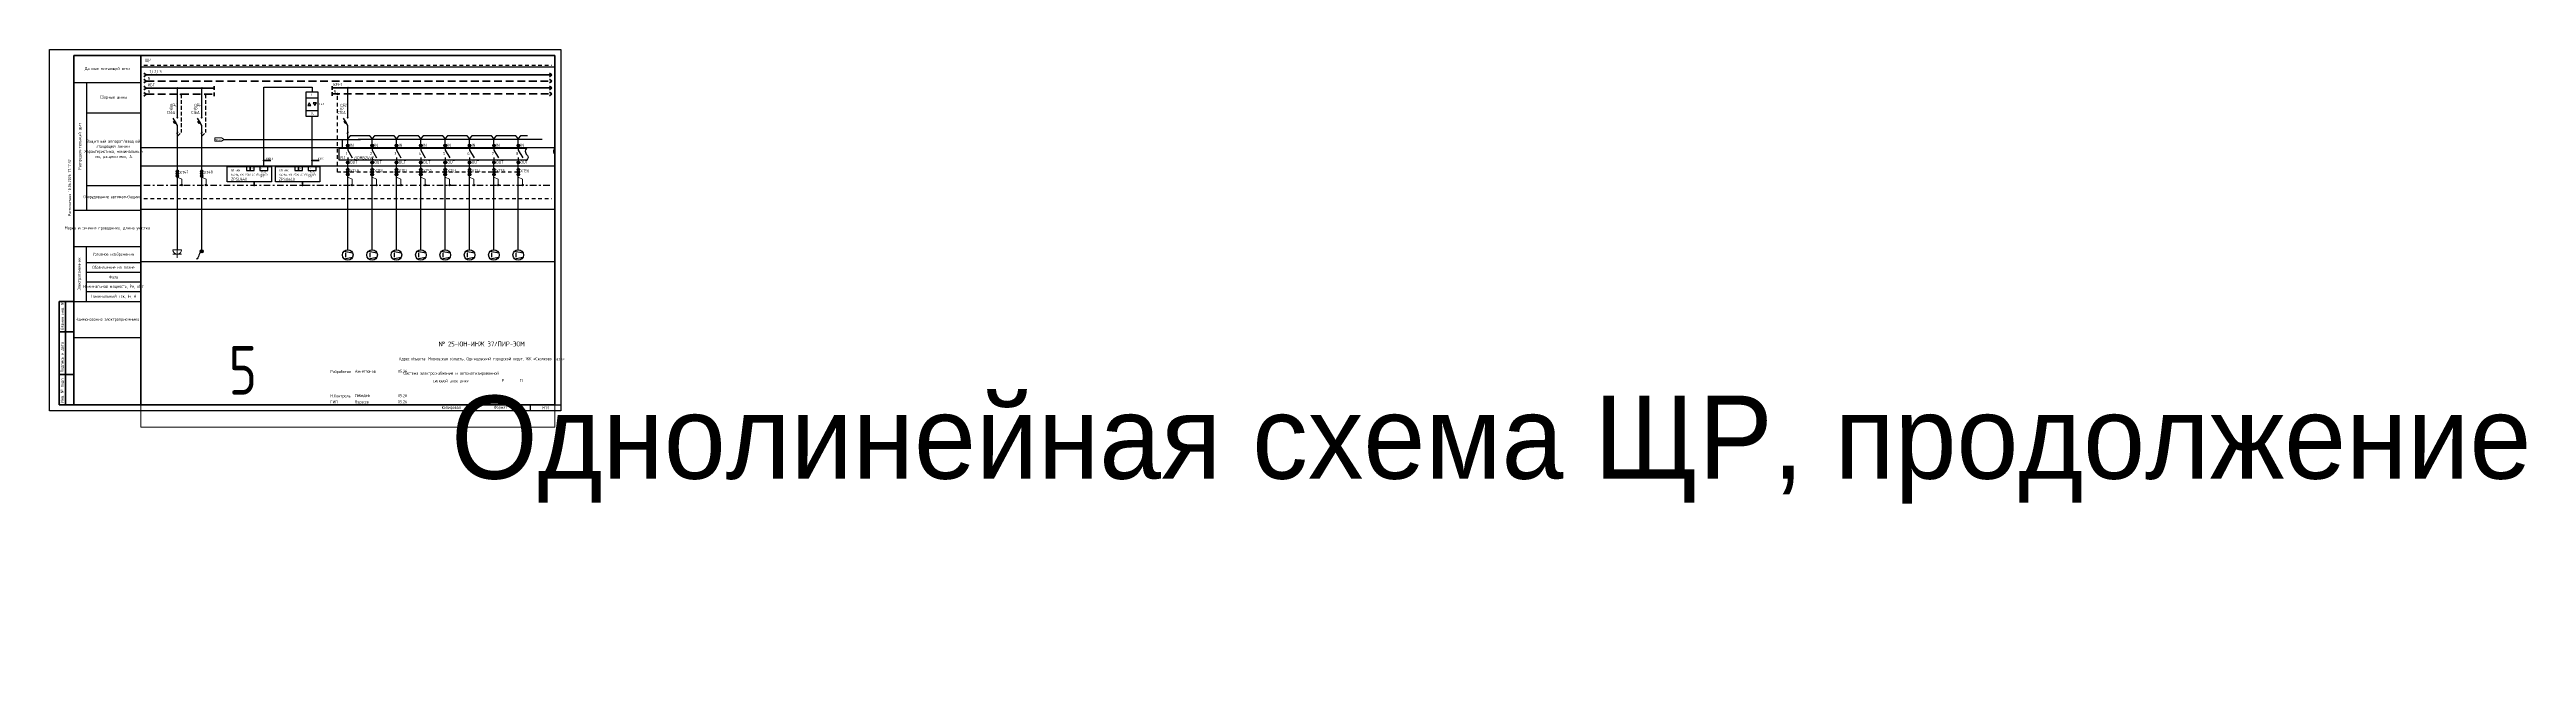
# Paper-space layout 'ЩР-1 (5)' of a CAD drawing. Header units: millimetres. Extents: x 0 to 2035, y -218 to 297.
# The model-space entities are those that its viewports show. They can reach past a viewport. Long polylines and large blocks are cut down to what shows.
import ezdxf
from ezdxf.enums import TextEntityAlignment as Align

# ---------------------------------------------------------------- set-up
doc = ezdxf.new("R2018")
doc.units = ezdxf.units.MM
for name, pattern in [('HIDDEN2', [4.7625, 3.175, -1.5875]), ('JIS_02_0.7', [1.35, 0.75, -0.6]), ('Штрихштриховая', [10.936111, 5.291667, -2.116667, 1.411111, -2.116667])]:
    doc.linetypes.add(name, pattern=pattern)
doc.layers.add('0-Область подсчета', color=152, linetype='Continuous', plot=False, transparency=0.5)
doc.layers.add('0_UNC Defpoints ЭОМ', color=6, linetype='Continuous', plot=False)
for name, color, linetype in [('0_Рамка', 7, 'Continuous'), ('0_ХТ', 7, 'Continuous'), ('Нумерация QF', 7, 'Continuous')]:
    doc.layers.add(name, color=color, linetype=linetype)
doc.layers.add('_0_ PE_проводник', color=3, linetype='Штрихштриховая', lineweight=20)
doc.layers.add('Таблицы', color=7, linetype='Continuous', lineweight=13)
doc.styles.get("Standard").update_dxf_attribs({"font": 'arial.ttf'})
doc.styles.add('UNC_A', font='GOST2304A.ttf')
doc.styles.add('Unecom', font='GOST2304A.ttf', dxfattribs={"height": 2.5})
doc.styles.add('СПДС', font='isocpeur.ttf', dxfattribs={"width": 0.8, "height": 2.5})
doc.styles.add('СПДС 250', font='isocpeur.ttf', dxfattribs={"width": 0.8, "height": 250})
doc.dimstyles.new('ISO-25', dxfattribs={"dimtxt": 2.5, "dimasz": 2.5, "dimexe": 1.25, "dimexo": 0.625, "dimtad": 1, "dimtxsty": 'Standard', "dimcen": 2.5, "dimadec": 0, "dimazin": 0, "dimtfac": 1, "dimtmove": 0, "dimatfit": 3, "dimfxl": 1, "dimarcsym": 0})

# ---------------------------------------------------------------- blocks, each defined once
blk = doc.blocks.new('*U51')
at = {"lineweight": 60, "ltscale": 10}
for p, q in [((20, 292), (415, 292)), ((20, 5), (20, 292)), ((415, 292), (415, 5)), ((8, 90), (20, 90)), ((8, 5), (8, 90)), ((13, 90), (13, 5)), ((20, 90), (20, 5)), ((20, 90), (20, 5)), ((8, 65), (20, 65)), ((8, 30), (20, 30)), ((20, 5), (8, 5)), ((415, 5), (20, 5))]:
    blk.add_line(p, q, dxfattribs=at)
at = {"layer": '0_UNC Defpoints ЭОМ', "ltscale": 10}
blk.add_lwpolyline([(420, 0), (0, 0), (0, 297), (420, 297)], close=True, dxfattribs=at)
at = {"layer": '0_UNC Defpoints ЭОМ', "lineweight": 30}
blk.add_lwpolyline([(395, 5), (420, 5), (420, 0), (395, 0)], close=True, dxfattribs=at)
at = {"char_height": 2.5, "attachment_point": 4, "rotation": 90, "style": 'Unecom'}
for s, insert, width in [('{\\fGOST type A|b0|i1|c204|p34; }Взамен инв. №', (10.5, 65), 25), (' Подпись и дата', (10.5, 30), 35), (' Инв. № подл.', (10.5, 5), 24.419)]:
    blk.add_mtext(s, dxfattribs=dict(at, insert=insert, width=width))
at = {"style": 'Unecom'}
for s, insert, char_height, width, attachment_point, line_spacing_factor in [('Адрес объекта: Московская область, Одинцовский городской округ, ЖК «Сколково Парк»', (355, 42.5), 2.5, 115, 5, 1.5), ('№ 25-ЮН-ИНЖ 37/ПИР-ЭОМ', (355, 55), 4, 120, 5, 2), ('Разработал', (230.7, 32), 2.5, 20, 4, 2), ('Ахметзянов', (250.8, 32.5), 2.5, 19.921, 4, 2), ('05.26', (290, 32.5), 2.5, 10, 5, 2), ('Система электроснабжения и автоматизированной силовой электрики', (330, 27.5), 2.5, 70, 5, 1.5), ('Р', (372.5, 25), 2.5, 15, 5, 2), ('Н.Контроль', (230.7, 12), 2.5, 20, 4, 2), ('ГИП', (230.7, 7.3), 2.5, 20, 4, 2), ('Лебедев', (250.8, 12.5), 2.5, 19.921, 4, 2), ('Вересов', (250.8, 7), 2.5, 19.921, 4, 2), ('05.26', (290, 12.5), 2.5, 10, 5, 2), ('05.26', (290, 7.5), 2.5, 10, 5, 2)]:
    blk.add_mtext(s, dxfattribs=dict(at, insert=insert, char_height=char_height, width=width, attachment_point=attachment_point, line_spacing_factor=line_spacing_factor))
at = {"char_height": 2.5, "attachment_point": 4, "style": 'Unecom'}
for s, insert, width in [('Формат  ', (364.9, 2.6), 50), ('\\pi1; ', (250, -133.2), 20), ('\\pi1; ', (250, -133.2), 20), ('\\pxi0.4; ', (250, -133.2), 20), ('\\pi1; ', (512.5, -218.3), 20), ('\\pi1; ', (512.5, -218.3), 20), ('\\pxi0.4; ', (512.5, -218.3), 20)]:
    blk.add_mtext(s, dxfattribs=dict(at, insert=insert, width=width))
at = {"style": 'Unecom'}
blk.add_attdef('ЛИСТ_№', text='', height=2.5, dxfattribs=at).set_placement((387.5, 25), align=Align.MIDDLE_CENTER)
blk.add_attdef('КОЛ-ВО_ЛИСТОВ', text='', height=2.5, dxfattribs=at).set_placement((404.7, 23.7), align=Align.CENTER)
at = {"lineweight": 30, "flags": 104}
blk.add_attdef('ОПИСАНИЕ_ЛИСТА', text='', height=2.5, dxfattribs=at).set_placement((329.9, 12.5), align=Align.MIDDLE_CENTER)
at = {"style": 'Unecom', "flags": 8}
blk.add_attdef('ФОРМАТ_БУМАГИ', (379.4, 1.3), '', height=2.5, dxfattribs=at)
at = {"layer": '0_Рамка', "style": 'СПДС', "width": 0.8}
blk.add_text('Распечатано 18.06.2026 17:17:32', height=2.5, rotation=90, dxfattribs=at).set_placement((16.5, 160), align=Align.MIDDLE_LEFT)
at = {"layer": 'Defpoints', "insert": (330, 2.5), "char_height": 2.5, "width": 70, "attachment_point": 5, "style": 'Unecom'}
blk.add_mtext('Копировал', dxfattribs=at)
blk = doc.blocks.new('_Боковик_схема Юником')
at = {"color": 0, "lineweight": -2, "ltscale": 3}
blk.add_lwpolyline([(0, 232), (55, 232), (55, 0), (0, 0)], close=True, dxfattribs=at)
for points in [[(0, 210), (55, 210), (55, 125), (10.3, 125)], [(10.3, 210), (10.3, 105)], [(10.3, 185), (55, 185)], [(0, 105), (55, 105)], [(0, 75), (55, 75)], [(10, 75), (10, 30)], [(10, 62), (51.8, 62)], [(10, 62), (55, 62)], [(10, 54), (55, 54)], [(10, 46), (55, 46)], [(0, 30), (55, 30)], [(10, 38), (55, 38)]]:
    blk.add_lwpolyline(points, dxfattribs=at)
at = {"color": 0, "lineweight": -2, "char_height": 2.5, "attachment_point": 5, "style": 'Unecom'}
for s, insert, width in [('Данные питающей сети', (27.5, 221), 55), ('Сборные шины', (32.6, 197.5), 44.736), ('Защитный аппарат/вводной отходящей линии.\\PХарактеристика, номинальный ток, расцепитель, А.', (32.6, 155), 44.736), ('Оборудование автоматизации', (31, 115.7), 37.884), ('Марка и сечение проводника, длина участка', (27.5, 90), 55), ('Условное изображение', (32.5, 68.5), 45), ('Номинальная мощность, Рн, кВт', (32.5, 42), 45), ('Обозначение на плане', (32.5, 58), 45), ('Фаза', (32.5, 50), 45), ('Номинальный ток, Iн, А', (32.5, 34), 45), ('Наименование электроприемника', (27.5, 15), 55)]:
    blk.add_mtext(s, dxfattribs=dict(at, insert=insert, width=width))
at = {"color": 0, "lineweight": -2, "char_height": 2.5, "attachment_point": 5, "rotation": 90, "style": 'Unecom'}
for s, insert, width in [('Распределительный щит', (5.1, 157.5), 105), ('Электроприемник', (4.6, 52.5), 45)]:
    blk.add_mtext(s, dxfattribs=dict(at, insert=insert, width=width))
blk = doc.blocks.new('*U239')
at = {"lineweight": 40}
for p, q in [((0, 0), (-2, 1.5)), ((0, 0), (-2, -1.5)), ((0, -5), (-2, -3.5)), ((0, -5), (-2, -6.5))]:
    blk.add_line(p, q, dxfattribs=at)
at = {"linetype": 'ByBlock', "lineweight": 40}
for points in [[(0, 0), (55.7, 0)], [(55.7, 1.5), (55.7, -1.5)], [(55.7, -3.5), (55.7, -6.5)]]:
    blk.add_lwpolyline(points, dxfattribs=at)
at = {"color": 4, "linetype": 'HIDDEN2', "lineweight": 40, "ltscale": 2}
blk.add_lwpolyline([(0, -5), (55.7, -5)], dxfattribs=at)
at = {"insert": (1.2, -1.6), "char_height": 2.5, "attachment_point": 1, "style": 'UNC_A'}
blk.add_mtext_dynamic_manual_height_columns('N', width=3.844, gutter_width=12.5, heights=[0], dxfattribs=at)
at = {"style": 'UNC_A'}
blk.add_attdef('ЛИНИЯ', (1, 1.5), '', height=2.5, dxfattribs=at)
blk = doc.blocks.new('*U28')
at = {"lineweight": 25}
blk.add_line((-0.7, -0.7), (0.7, 0.7), dxfattribs=at)
blk = doc.blocks.new('*U118')
for p, q in [((0, -36.3), (0, -12.1)), ((0, -42.8), (-3.5, -36.7)), ((-0.4, -36.6), (0.4, -35.9)), ((0.4, -36.6), (-0.4, -35.9)), ((0, -54.3), (0, -42.8))]:
    blk.add_line(p, q)
at = {"color": 4, "linetype": 'HIDDEN2'}
for p in [(3, -17.1), (0, -51.6)]:
    blk.add_line(p, (3, -48.6), dxfattribs=at)
blk.add_lwpolyline([(-2.1, -41.1), (-3.1, -39.4), (-2.3, -38.9), (-1.3, -40.6)], close=True)
for centre in [(0, -12.1), (3, -17.1)]:
    blk.add_circle(centre, 0.5)
at = {"insert": (-6.2, -24.9), "char_height": 2.5, "attachment_point": 1, "style": 'Unecom'}
blk.add_mtext_dynamic_manual_height_columns('\\pxql;QF', width=5.707, gutter_width=12.5, heights=[4.37], dxfattribs=at)
at = {"style": 'Unecom'}
for tag, p in [('P', (-3.4, -30.4)), ('A', (-1.7, -33.3))]:
    blk.add_attdef(tag, text='', height=2.5, dxfattribs=at).set_placement(p, align=Align.RIGHT)
blk.add_attdef('N', (-3.2, -27.4), '', height=2.5, dxfattribs=at)
blk = doc.blocks.new('*U78')
h = blk.add_hatch()
h.set_pattern_fill('ANGLE', color=0)
h.set_pattern_definition([(0, (-2.5674, 3.856), (0, 6.985), [5.08, -1.905]), (90, (-2.5674, 3.856), (-6.985, 4e-16), [5.08, -1.905])])
h.paths.add_polyline_path([(1.2, -1.3, 1), (-1.3, -1.3, 1)])
at = {"linetype": 'ByBlock'}
h = blk.add_hatch(color=0, dxfattribs=at)
h.dxf.hatch_style = 1
h.paths.add_polyline_path([(1.2, -1.3, 1), (-1.3, -1.3, 1)])
at = {"color": 0, "linetype": 'ByBlock'}
blk.add_circle((0, -1.3), 1.25, dxfattribs=at)
at = {"color": 0, "linetype": 'ByBlock', "start_tangent": (-9.510702, -2.8276), "end_tangent": (-11.984182, -3.983771)}
blk.add_spline([(0, -1.3), (-4.5, -7.9)], degree=3, dxfattribs=at)
blk = doc.blocks.new('24-4')
for p, q in [((0, 19.8), (0, 23.7)), ((20, 19.8), (20, 23.7)), ((40, 19.8), (40, 23.7)), ((60, 19.8), (60, 23.7)), ((80, 19.8), (80, 23.7)), ((100, 19.8), (100, 23.7)), ((120, 19.8), (120, 23.7)), ((140, 19.8), (140, 23.7)), ((160, 19.8), (160, 23.7)), ((180, 19.8), (180, 23.7)), ((200, 19.8), (200, 23.7)), ((220, 19.8), (220, 23.7)), ((240, 19.8), (240, 23.7)), ((260, 19.8), (260, 23.7)), ((280, 19.8), (280, 23.7)), ((300, 19.8), (300, 23.7)), ((0, 17.8), (0, 15)), ((0, 15), (3.7, 8.6)), ((0, 9), (0, 5.9)), ((0, 0), (0, 3.9)), ((20, 17.8), (20, 15)), ((20, 15), (23.7, 8.6)), ((20, 9), (20, 5.9)), ((20, 0), (20, 3.9)), ((40, 17.8), (40, 15)), ((40, 15), (43.7, 8.6)), ((40, 9), (40, 5.9)), ((40, 0), (40, 3.9)), ((60, 17.8), (60, 15)), ((60, 15), (63.7, 8.6)), ((60, 9), (60, 5.9)), ((60, 0), (60, 3.9)), ((80, 17.8), (80, 15)), ((80, 15), (83.7, 8.6)), ((80, 9), (80, 5.9)), ((80, 0), (80, 3.9)), ((100, 17.8), (100, 15)), ((100, 15), (103.7, 8.6)), ((100, 9), (100, 5.9)), ((100, 0), (100, 3.9)), ((120, 17.8), (120, 15)), ((120, 15), (123.7, 8.6)), ((120, 9), (120, 5.9)), ((120, 0), (120, 3.9)), ((140, 17.8), (140, 15)), ((140, 15), (143.7, 8.6)), ((140, 9), (140, 5.9)), ((140, 0), (140, 3.9)), ((160, 17.8), (160, 15)), ((160, 15), (163.7, 8.6)), ((160, 9), (160, 5.9)), ((160, 0), (160, 3.9)), ((180, 17.8), (180, 15)), ((180, 15), (183.7, 8.6)), ((180, 9), (180, 5.9)), ((180, 0), (180, 3.9)), ((200, 17.8), (200, 15)), ((200, 15), (203.7, 8.6)), ((200, 9), (200, 5.9)), ((200, 0), (200, 3.9)), ((220, 17.8), (220, 15)), ((220, 15), (223.7, 8.6)), ((220, 9), (220, 5.9)), ((220, 0), (220, 3.9)), ((240, 17.8), (240, 15)), ((240, 15), (243.7, 8.6)), ((240, 9), (240, 5.9)), ((240, 0), (240, 3.9)), ((260, 17.8), (260, 15)), ((260, 15), (263.7, 8.6)), ((260, 9), (260, 5.9)), ((260, 0), (260, 3.9)), ((280, 17.8), (280, 15)), ((280, 15), (283.7, 8.6)), ((280, 9), (280, 5.9)), ((280, 0), (280, 3.9)), ((300, 17.8), (300, 15)), ((300, 15), (303.7, 8.6)), ((300, 9), (300, 5.9)), ((300, 0), (300, 3.9))]:
    blk.add_line(p, q)
for points in [[(-10, 16.7), (306.8, 16.7)], [(306.8, 6.7), (-9.9, 6.7)], [(306.8, 16.7), (306.8, 6.7)]]:
    blk.add_lwpolyline(points)
at = {"linetype": 'ByBlock', "lineweight": -2}
for points in [[(1.1, 19.4), (-1.1, 18.3)], [(1.1, 4.3), (-1.1, 5.4)], [(21.1, 19.4), (18.9, 18.3)], [(21.1, 4.3), (18.9, 5.4)], [(41.1, 19.4), (38.9, 18.3)], [(41.1, 4.3), (38.9, 5.4)], [(61.1, 19.4), (58.9, 18.3)], [(61.1, 4.3), (58.9, 5.4)], [(81.1, 19.4), (78.9, 18.3)], [(81.1, 4.3), (78.9, 5.4)], [(101.1, 19.4), (98.9, 18.3)], [(101.1, 4.3), (98.9, 5.4)], [(121.1, 19.4), (118.9, 18.3)], [(121.1, 4.3), (118.9, 5.4)], [(141.1, 19.4), (138.9, 18.3)], [(141.1, 4.3), (138.9, 5.4)], [(161.1, 19.4), (158.9, 18.3)], [(161.1, 4.3), (158.9, 5.4)], [(181.1, 19.4), (178.9, 18.3)], [(181.1, 4.3), (178.9, 5.4)], [(201.1, 19.4), (198.9, 18.3)], [(201.1, 4.3), (198.9, 5.4)], [(221.1, 19.4), (218.9, 18.3)], [(221.1, 4.3), (218.9, 5.4)], [(241.1, 19.4), (238.9, 18.3)], [(241.1, 4.3), (238.9, 5.4)], [(261.1, 19.4), (258.9, 18.3)], [(261.1, 4.3), (258.9, 5.4)], [(281.1, 19.4), (278.9, 18.3)], [(281.1, 4.3), (278.9, 5.4)], [(301.1, 19.4), (298.9, 18.3)], [(301.1, 4.3), (298.9, 5.4)]]:
    blk.add_lwpolyline(points, dxfattribs=at)
for centre in [(0, 18.8), (0, 4.9), (20, 18.8), (20, 4.9), (40, 18.8), (40, 4.9), (60, 18.8), (60, 4.9), (80, 18.8), (80, 4.9), (100, 18.8), (100, 4.9), (120, 18.8), (120, 4.9), (140, 18.8), (140, 4.9), (160, 18.8), (160, 4.9), (180, 18.8), (180, 4.9), (200, 18.8), (200, 4.9), (220, 18.8), (220, 4.9), (240, 18.8), (240, 4.9), (260, 18.8), (260, 4.9), (280, 18.8), (280, 4.9), (300, 18.8), (300, 4.9)]:
    blk.add_circle(centre, 1)
blk.add_open_spline([(-10, 16.7), (-12.6, 12.9), (-6.6, 10.3), (-9.9, 6.7), (-9.9, 6.7)], degree=3)
at = {"char_height": 2.5, "attachment_point": 1, "style": 'UNC_A'}
for s, width, heights, insert in [('9', 4.985, [3.08], (-1.8, 13.5)), ('IN', 3.09, [3.08], (1.8, 20.3)), ('OUT', 4.68, [3.08], (1.8, 6.3)), ('10', 4.985, [3.08], (18.2, 13.5)), ('IN', 3.09, [3.08], (21.8, 20.3)), ('OUT', 4.68, [3.08], (21.8, 6.3)), ('11', 4.985, [3.08], (38.2, 13.5)), ('IN', 3.09, [3.08], (41.8, 20.3)), ('OUT', 4.68, [3.08], (41.8, 6.3)), ('12', 4.985, [3.08], (58.2, 13.5)), ('IN', 3.09, [3.08], (61.8, 20.3)), ('OUT', 4.68, [3.08], (61.8, 6.3)), ('13', 4.985, [3.08], (78.2, 13.5)), ('IN', 3.09, [3.08], (81.8, 20.3)), ('OUT', 4.68, [3.08], (81.8, 6.3)), ('14', 4.985, [3.08], (98.2, 13.5)), ('IN', 3.09, [3.08], (101.8, 20.3)), ('OUT', 4.68, [3.08], (101.8, 6.3)), ('15', 4.985, [3.08], (118.2, 13.5)), ('IN', 3.09, [3.08], (121.8, 20.3)), ('OUT', 4.68, [3.08], (121.8, 6.3)), ('16', 4.985, [3.08], (138.2, 13.5)), ('IN', 3.09, [3.08], (141.8, 20.3)), ('OUT', 4.68, [3.08], (141.8, 6.3)), ('17', 4.985, [3.08], (158.2, 13.5)), ('IN', 3.09, [3.08], (161.8, 20.3)), ('OUT', 4.68, [3.08], (161.8, 6.3)), ('18', 14.312, [4.09], (178.2, 13.5)), ('IN', 3.09, [3.08], (181.8, 20.3)), ('OUT', 4.68, [3.08], (181.8, 6.3)), ('19', 4.985, [3.08], (198.2, 13.5)), ('IN', 3.09, [3.08], (201.8, 20.3)), ('OUT', 4.68, [3.08], (201.8, 6.3)), ('20', 4.985, [3.08], (218.2, 13.5)), ('IN', 3.09, [3.08], (221.8, 20.3)), ('OUT', 4.68, [3.08], (221.8, 6.3)), ('21', 4.985, [3.08], (238.2, 13.5)), ('IN', 3.09, [3.08], (241.8, 20.3)), ('OUT', 4.68, [3.08], (241.8, 6.3)), ('22', 4.985, [3.08], (258.2, 13.5)), ('IN', 3.09, [3.08], (261.8, 20.3)), ('OUT', 4.68, [3.08], (261.8, 6.3)), ('23', 4.985, [3.08], (278.2, 13.5)), ('IN', 3.09, [3.08], (281.8, 20.3)), ('OUT', 4.68, [3.08], (281.8, 6.3)), ('24', 4.985, [3.08], (298.2, 13.5)), ('IN', 3.09, [3.08], (301.8, 20.3)), ('OUT', 4.68, [3.08], (301.8, 6.3))]:
    blk.add_mtext_dynamic_manual_height_columns(s, width=width, gutter_width=12.5, heights=heights, dxfattribs=dict(at, insert=insert))
blk = doc.blocks.new('*U269')
at = {"lineweight": 40}
for p, q in [((0, 0), (-2, 1.5)), ((0, 0), (-2, -1.5)), ((332.8, 0), (330.8, 1.5)), ((332.8, 0), (330.8, -1.5)), ((0, -5), (-2, -3.5)), ((0, -5), (-2, -6.5)), ((332.8, -5), (330.8, -3.5)), ((332.8, -5), (330.8, -6.5))]:
    blk.add_line(p, q, dxfattribs=at)
at = {"linetype": 'ByBlock', "lineweight": 40}
blk.add_lwpolyline([(0, 0), (332.8, 0)], dxfattribs=at)
at = {"color": 4, "linetype": 'HIDDEN2', "lineweight": 40, "ltscale": 2}
blk.add_lwpolyline([(0, -5), (332.8, -5)], dxfattribs=at)
at = {"insert": (1.2, -1.6), "char_height": 2.5, "attachment_point": 1, "style": 'UNC_A'}
blk.add_mtext_dynamic_manual_height_columns('N', width=3.844, gutter_width=12.5, heights=[0], dxfattribs=at)
at = {"style": 'UNC_A'}
blk.add_attdef('ЛИНИЯ', (1, 1.5), '', height=2.5, dxfattribs=at)
blk = doc.blocks.new('*U89')
at = {"color": 0}
for p, q in [((-1.7, 1.8), (2.3, 1.1)), ((-1, -1), (-1, 1)), ((-1.7, -1.8), (2.2, -1.1))]:
    blk.add_line(p, q, dxfattribs=at)
blk.add_circle((0, 0), 2.5, dxfattribs=at)
at = {"color": 18, "true_color": 0x000000, "style": 'Unecom'}
blk.add_attdef('V.', (-0.8, 5.8), '', height=2.5, dxfattribs=at)
blk = doc.blocks.new('XT')
at = {"color": 32, "true_color": 0xcd6928}
for p, q in [((0.8, 0), (-1, -1.8)), ((1, -0.2), (-0.8, -2))]:
    blk.add_line(p, q, dxfattribs=at)
at = {"color": 5}
for p, q in [((0.8, -2), (-1, -3.8)), ((1, -2.2), (-0.8, -4))]:
    blk.add_line(p, q, dxfattribs=at)
at = {"color": 3}
for p, q in [((0.8, -4), (-1, -5.8)), ((1, -4.2), (-0.8, -6))]:
    blk.add_line(p, q, dxfattribs=at)
at = {"color": 32, "true_color": 0xcd6928}
blk.add_circle((0, -1), 1, dxfattribs=at)
at = {"color": 5}
blk.add_circle((0, -3), 1, dxfattribs=at)
at = {"color": 3}
blk.add_circle((0, -5), 1, dxfattribs=at)
at = {"style": 'UNC_A'}
blk.add_attdef('1', (1.7, 0.1), '', height=2.5, dxfattribs=at)
blk = doc.blocks.new('*U116')
for p, q in [((0, -36.3), (0, -11.8)), ((0, -42.8), (-3.5, -36.7)), ((-0.4, -36.6), (0.4, -35.9)), ((0.4, -36.6), (-0.4, -35.9)), ((0, -54.3), (0, -42.8))]:
    blk.add_line(p, q)
blk.add_lwpolyline([(-2.1, -41.1), (-3.1, -39.4), (-2.3, -38.9), (-1.3, -40.6)], close=True)
blk.add_circle((0, -11.8), 0.5)
at = {"insert": (-6.2, -24.9), "char_height": 2.5, "attachment_point": 1, "style": 'Unecom'}
blk.add_mtext_dynamic_manual_height_columns('\\pxql;QF', width=5.707, gutter_width=12.5, heights=[4.37], dxfattribs=at)
at = {"style": 'Unecom'}
for tag, p in [('P', (-3.4, -30.4)), ('A', (-1.7, -33.3))]:
    blk.add_attdef(tag, text='', height=2.5, dxfattribs=at).set_placement(p, align=Align.RIGHT)
blk.add_attdef('N', (-3.2, -27.4), '', height=2.5, dxfattribs=at)
blk = doc.blocks.new('*U238')
at = {"lineweight": 40}
for p, q in [((180.5, 0), (178.5, 1.5)), ((180.5, 0), (178.5, -1.5)), ((180.5, -5), (178.5, -3.5)), ((180.5, -5), (178.5, -6.5))]:
    blk.add_line(p, q, dxfattribs=at)
at = {"linetype": 'ByBlock', "lineweight": 40}
for points in [[(0, 1.5), (0, -1.5)], [(0, 0), (180.5, 0)], [(0, -3.5), (0, -6.5)]]:
    blk.add_lwpolyline(points, dxfattribs=at)
at = {"color": 4, "linetype": 'HIDDEN2', "lineweight": 40, "ltscale": 2}
blk.add_lwpolyline([(0, -5), (180.5, -5)], dxfattribs=at)
at = {"insert": (1.2, -1.6), "char_height": 2.5, "attachment_point": 1, "style": 'UNC_A'}
blk.add_mtext_dynamic_manual_height_columns('N', width=3.844, gutter_width=12.5, heights=[0], dxfattribs=at)
at = {"style": 'UNC_A'}
blk.add_attdef('ЛИНИЯ', (1, 1.5), '', height=2.5, dxfattribs=at)
blk = doc.blocks.new('Розетка1')
at = {"layer": 'Таблицы', "color": 1}
for p, q in [((-84, 84), (84, 84)), ((-84, 0), (84, 0)), ((0, 0), (0, 158))]:
    blk.add_line(p, q, dxfattribs=at)
blk.add_arc((0, 0), 83.5, 0, 180, dxfattribs=at)
blk.add_arc((0, 0), 83.5, 0, 180, dxfattribs=at)
blk = doc.blocks.new('*U86')
at = {"lineweight": 40}
for p, q in [((0, 0), (-2, 1.5)), ((0, 0), (-2, -1.5)), ((333.2, 0), (331.2, 1.5)), ((333.2, 0), (331.2, -1.5)), ((0, -5), (-2, -3.5)), ((0, -5), (-2, -6.5)), ((333.2, -5), (331.2, -3.5)), ((333.2, -5), (331.2, -6.5))]:
    blk.add_line(p, q, dxfattribs=at)
at = {"linetype": 'ByBlock', "lineweight": 40}
blk.add_lwpolyline([(0, 0), (333.2, 0)], dxfattribs=at)
at = {"color": 4, "linetype": 'HIDDEN2', "lineweight": 40, "ltscale": 2}
blk.add_lwpolyline([(0, -5), (333.2, -5)], dxfattribs=at)
at = {"insert": (1.2, -1.6), "char_height": 2.5, "attachment_point": 1, "style": 'UNC_A'}
blk.add_mtext_dynamic_manual_height_columns('N', width=3.844, gutter_width=12.5, heights=[0], dxfattribs=at)
at = {"style": 'UNC_A'}
blk.add_attdef('ЛИНИЯ', (1, 1.5), '', height=2.5, dxfattribs=at)
blk = doc.blocks.new('*U310')
at = {"lineweight": 30}
blk.add_lwpolyline([(0, 0), (5750, 0), (5750, -2000), (0, -2000)], close=True, dxfattribs=at)
for points in [[(2500, 0), (2500, -500), (3000, -500), (3000, 0)], [(4250, 0), (4250, -500), (5250, -500), (5250, 0)], [(3000, 0), (3000, -500), (3500, -500), (3500, 0)]]:
    blk.add_lwpolyline(points, dxfattribs=at)
at = {"style": 'Unecom'}
for s, p in [('+', (2753, -256)), ('-', (3242, -225)), ('+', (4500, -250)), ('-', (5000, -250))]:
    blk.add_text(s, height=250, dxfattribs=at).set_placement(p, align=Align.MIDDLE_CENTER)
at = {"style": 'СПДС 250', "width": 0.8}
for s, p in [('30V DC', (4750, -1295)), ('BUS', (4750, -691))]:
    blk.add_text(s, height=250, dxfattribs=at).set_placement(p, align=Align.MIDDLE_CENTER)
at = {"style": 'Unecom'}
for tag, p in [('МАРКА', (498, -929)), ('НОМИНАЛ', (498, -1476)), ('НАПРЯЖЕНИЕ', (500, -1193)), ('ПОЗИЦИЯ_АВ', (500, -332)), ('ПОСТАВЩИК', (500, -630)), ('ЧАСТОТА', (1196, -1193))]:
    blk.add_attdef(tag, p, '', height=250, dxfattribs=at)
blk = doc.blocks.new('*U309')
at = {"lineweight": 30}
blk.add_lwpolyline([(0, 0), (5750, 0), (5750, -2000), (0, -2000)], close=True, dxfattribs=at)
for points in [[(2500, 0), (2500, -500), (3000, -500), (3000, 0)], [(4250, 0), (4250, -500), (5250, -500), (5250, 0)], [(3000, 0), (3000, -500), (3500, -500), (3500, 0)]]:
    blk.add_lwpolyline(points, dxfattribs=at)
at = {"style": 'Unecom'}
for s, p in [('+', (2753, -256)), ('-', (3242, -225)), ('+', (4500, -250)), ('-', (5000, -250))]:
    blk.add_text(s, height=250, dxfattribs=at).set_placement(p, align=Align.MIDDLE_CENTER)
at = {"style": 'СПДС 250', "width": 0.8}
for s, p in [('30V DC', (4750, -1295)), ('BUS', (4750, -691))]:
    blk.add_text(s, height=250, dxfattribs=at).set_placement(p, align=Align.MIDDLE_CENTER)
at = {"style": 'Unecom'}
for tag, p in [('МАРКА', (498, -929)), ('НОМИНАЛ', (498, -1476)), ('НАПРЯЖЕНИЕ', (500, -1193)), ('ПОЗИЦИЯ_АВ', (500, -332)), ('ПОСТАВЩИК', (500, -630)), ('ЧАСТОТА', (1196, -1193))]:
    blk.add_attdef(tag, p, '', height=250, dxfattribs=at)

msp = doc.modelspace()

# ---------------------------------------------------------------- linework, layer by layer
at = {"color": 1}
msp.add_line((1580.701, 1501.899), (1580.701, 1508.949), dxfattribs=at)
for p, q in [((1585, 1505.089), (1585, 1508.949)), ((1605, 1505.089), (1605, 1508.949)), ((1625, 1505.089), (1625, 1508.949)), ((1645, 1505.089), (1645, 1508.949)), ((1665, 1505.089), (1665, 1508.949)), ((1685, 1505.089), (1685, 1508.949)), ((1705, 1505.089), (1705, 1508.949)), ((1725, 1505.089), (1725, 1508.949)), ((1585, 1503.089), (1585, 1500.212)), ((1585, 1500.212), (1588.689, 1493.822)), ((1585, 1494.212), (1585, 1491.109)), ((1585, 1485.249), (1585, 1489.109)), ((1605, 1503.089), (1605, 1500.212)), ((1605, 1500.212), (1608.689, 1493.822)), ((1605, 1494.212), (1605, 1491.109)), ((1605, 1485.249), (1605, 1489.109)), ((1625, 1503.089), (1625, 1500.212)), ((1625, 1500.212), (1628.689, 1493.822)), ((1625, 1494.212), (1625, 1491.109)), ((1625, 1485.249), (1625, 1489.109)), ((1645, 1503.089), (1645, 1500.212)), ((1645, 1500.212), (1648.689, 1493.822)), ((1645, 1494.212), (1645, 1491.109)), ((1645, 1485.249), (1645, 1489.109)), ((1665, 1503.089), (1665, 1500.212)), ((1665, 1500.212), (1668.689, 1493.822)), ((1665, 1494.212), (1665, 1491.109)), ((1665, 1485.249), (1665, 1489.109)), ((1685, 1503.089), (1685, 1500.212)), ((1685, 1500.212), (1688.689, 1493.822)), ((1685, 1494.212), (1685, 1491.109)), ((1685, 1485.249), (1685, 1489.109)), ((1705, 1503.089), (1705, 1500.212)), ((1705, 1500.212), (1708.689, 1493.822)), ((1705, 1494.212), (1705, 1491.109)), ((1705, 1485.249), (1705, 1489.109)), ((1725, 1503.089), (1725, 1500.212)), ((1725, 1500.212), (1728.689, 1493.822)), ((1725, 1494.212), (1725, 1491.109)), ((1725, 1485.249), (1725, 1489.109))]:
    msp.add_line(p, q)
at = {"color": 6}
for points in [[(1415, 1577.99), (1075, 1577.99), (1075, 1290.99), (1415, 1290.99), (1415, 1577.99)], [(1755, 1577.99), (1415, 1577.99), (1415, 1290.99), (1755, 1290.99), (1755, 1577.99)], [(2095, 1577.99), (1755, 1577.99), (1755, 1290.99), (2095, 1290.99), (2095, 1577.99)]]:
    msp.add_lwpolyline(points, dxfattribs=at)
at = {"linetype": 'JIS_02_0.7', "ltscale": 4}
for points in [[(1417.499, 1570.16), (1752.679, 1570.16)], [(1417.499, 1460.471), (1752.679, 1460.471)]]:
    msp.add_lwpolyline(points, dxfattribs=at)
at = {"color": 1}
for points in [[(1516.002, 1486.803), (1516.002, 1552.082), (1555.614, 1552.082), (1555.614, 1547.963)], [(1555.705, 1486.803), (1555.614, 1528.112)], [(1483.471, 1508.949), (1483.471, 1508.949), (1595.478, 1508.949), (1595.478, 1508.949)], [(1744.764, 1508.949), (1593.409, 1508.949)], [(1755.059, 1508.949), (2071.828, 1508.949)], [(1516.002, 1491.657), (1521.906, 1491.657)], [(1555.705, 1486.803), (1555.705, 1491.657)], [(1555.705, 1491.657), (1561.608, 1491.657)]]:
    msp.add_lwpolyline(points, dxfattribs=at)
at = {"color": 4, "linetype": 'JIS_02_0.7', "ltscale": 4}
msp.add_lwpolyline([(1725, 1482.248), (1576.639, 1482.228), (1576.639, 1546.422)], dxfattribs=at)
for points in [[(1445, 1418.422), (1445, 1508.949)], [(1465, 1418.422), (1465, 1508.949)], [(1605, 1508.949), (1605, 1509.949), (1603, 1511.949), (1587, 1511.949), (1585, 1509.949), (1585, 1508.949)], [(1625, 1508.949), (1625, 1509.949), (1623, 1511.949), (1607, 1511.949), (1605, 1509.949), (1605, 1508.949)], [(1645, 1508.949), (1645, 1509.949), (1643, 1511.949), (1627, 1511.949), (1625, 1509.949), (1625, 1508.949)], [(1665, 1508.949), (1665, 1509.949), (1663, 1511.949), (1647, 1511.949), (1645, 1509.949), (1645, 1508.949)], [(1685, 1508.949), (1685, 1509.949), (1683, 1511.949), (1667, 1511.949), (1665, 1509.949), (1665, 1508.949)], [(1705, 1508.949), (1705, 1509.949), (1703, 1511.949), (1687, 1511.949), (1685, 1509.949), (1685, 1508.949)], [(1725, 1508.949), (1725, 1509.949), (1723, 1511.949), (1707, 1511.949), (1705, 1509.949), (1705, 1508.949)], [(1732.583, 1511.949), (1727, 1511.949), (1725, 1509.949), (1725, 1508.949)], [(1755.059, 1511.949), (1763, 1511.949), (1765, 1509.949), (1765, 1508.949)], [(1731.913, 1491.899), (1577.902, 1491.899), (1577.902, 1501.899), (1731.828, 1501.899)], [(1584.998, 1418.422), (1585, 1481.249)], [(1604.998, 1418.422), (1605, 1481.249)], [(1624.998, 1418.422), (1625, 1481.249)], [(1644.998, 1418.422), (1645, 1481.249)], [(1644.998, 1418.422), (1645, 1481.249)], [(1664.998, 1418.422), (1665, 1481.249)], [(1664.998, 1418.422), (1665, 1481.249)], [(1684.998, 1418.422), (1685, 1481.249)], [(1684.998, 1418.422), (1685, 1481.249)], [(1704.998, 1418.422), (1705, 1481.249)], [(1704.998, 1418.422), (1705, 1481.249)], [(1724.998, 1418.422), (1725, 1481.249)], [(1724.998, 1418.422), (1725, 1481.249)]]:
    msp.add_lwpolyline(points)
at = {"color": 1, "linetype": 'ByBlock', "lineweight": 20}
msp.add_lwpolyline([(1481.161, 1510.273), (1483.471, 1508.949), (1481.161, 1507.626), (1475.867, 1507.626), (1475.867, 1510.273)], close=True, dxfattribs=at)
at = {"linetype": 'ByBlock', "lineweight": -2}
for points in [[(1586.104, 1504.651), (1583.896, 1503.527)], [(1586.104, 1489.547), (1583.896, 1490.671)], [(1606.104, 1504.651), (1603.896, 1503.527)], [(1606.104, 1489.547), (1603.896, 1490.671)], [(1626.104, 1504.651), (1623.896, 1503.527)], [(1626.104, 1489.547), (1623.896, 1490.671)], [(1646.104, 1504.651), (1643.896, 1503.527)], [(1646.104, 1489.547), (1643.896, 1490.671)], [(1666.104, 1504.651), (1663.896, 1503.527)], [(1666.104, 1489.547), (1663.896, 1490.671)], [(1686.104, 1504.651), (1683.896, 1503.527)], [(1686.104, 1489.547), (1683.896, 1490.671)], [(1706.104, 1504.651), (1703.896, 1503.527)], [(1706.104, 1489.547), (1703.896, 1490.671)], [(1726.104, 1504.651), (1723.896, 1503.527)], [(1726.104, 1489.547), (1723.896, 1490.671)]]:
    msp.add_lwpolyline(points, dxfattribs=at)
at = {"color": 3, "linetype": 'Штрихштриховая'}
msp.add_lwpolyline([(1417.499, 1471.568), (1752.679, 1471.568)], dxfattribs=at)
at = {"color": 3, "linetype": 'Штрихштриховая', "lineweight": 40}
for points in [[(1508.059, 1474.093), (1508.059, 1471.211)], [(1547.761, 1474.093), (1547.761, 1471.211)]]:
    msp.add_lwpolyline(points, dxfattribs=at)
at = {"color": 0, "linetype": 'ByBlock', "lineweight": -3}
for centre, radius in [((1576.623, 1546.422), 0.575), ((1448.573, 1471.59), 0.575), ((1468.573, 1471.59), 0.575), ((1508.059, 1471.211), 0.38), ((1508.059, 1471.211), 0.38), ((1547.761, 1471.211), 0.38), ((1588.573, 1471.545), 0.575), ((1608.573, 1471.545), 0.575), ((1628.573, 1471.545), 0.575), ((1648.573, 1471.545), 0.575), ((1668.573, 1471.545), 0.575), ((1688.573, 1471.545), 0.575), ((1708.573, 1471.545), 0.575), ((1728.573, 1471.545), 0.575)]:
    msp.add_circle(centre, radius, dxfattribs=at)
at = {"color": 1, "linetype": 'ByBlock', "lineweight": -3}
for centre in [(1516.002, 1491.657), (1516.002, 1491.657), (1555.705, 1491.657), (1555.705, 1491.657)]:
    msp.add_circle(centre, 0.38, dxfattribs=at)
for centre in [(1585, 1504.089), (1585, 1490.109), (1605, 1504.089), (1605, 1490.109), (1625, 1504.089), (1625, 1490.109), (1645, 1504.089), (1645, 1490.109), (1665, 1504.089), (1665, 1490.109), (1685, 1504.089), (1685, 1490.109), (1705, 1504.089), (1705, 1490.109), (1725, 1504.089), (1725, 1490.109)]:
    msp.add_circle(centre, 1)
msp.add_open_spline([(1731.828, 1501.899), (1729.212, 1498.158), (1735.247, 1495.5), (1731.913, 1491.899), (1731.913, 1491.899)], degree=3)
at = {"layer": '0-Область подсчета'}
for points in [[(147.309, 1584.367), (6296.248, 1584.367), (6296.248, 1408.375), (147.309, 1408.375)], [(150.349, 1568.697), (6220.211, 1568.697), (6220.211, 1502.163), (150.349, 1502.163)], [(142.142, 1487.401), (6300.609, 1487.401), (6300.609, 1451.513), (142.142, 1451.513)]]:
    msp.add_lwpolyline(points, close=True, dxfattribs=at)
at = {"layer": '_0_ PE_проводник'}
for points in [[(1448.573, 1471.59), (1448.573, 1476.358), (1444.944, 1478.006)], [(1468.573, 1471.59), (1468.573, 1476.358), (1464.944, 1478.006)], [(1588.573, 1471.545), (1588.573, 1476.313), (1585, 1477.936)], [(1608.573, 1471.545), (1608.573, 1476.313), (1605, 1477.936)], [(1628.573, 1471.545), (1628.573, 1476.313), (1625, 1477.936)], [(1648.573, 1471.545), (1648.573, 1476.313), (1645, 1477.936)], [(1668.573, 1471.545), (1668.573, 1476.313), (1665, 1477.936)], [(1688.573, 1471.545), (1688.573, 1476.313), (1685, 1477.936)], [(1708.573, 1471.545), (1708.573, 1476.313), (1705, 1477.936)], [(1728.573, 1471.545), (1728.573, 1476.313), (1725, 1477.936)]]:
    msp.add_lwpolyline(points, dxfattribs=at)
at = {"layer": 'Нумерация QF'}
for points in [[(1560.576, 1547.963), (1550.651, 1547.963), (1550.651, 1528.112), (1560.576, 1528.112), (1560.576, 1547.963)], [(1550.651, 1543.331), (1560.576, 1543.331)], [(1550.651, 1532.744), (1560.576, 1532.744)], [(1552.054, 1536.915), (1554.7, 1536.915), (1553.377, 1539.207), (1552.054, 1536.915)], [(1559.174, 1539.207), (1556.527, 1539.207), (1557.85, 1536.915), (1559.174, 1539.207)]]:
    msp.add_lwpolyline(points, dxfattribs=at)

# ---------------------------------------------------------------- block references
for name, p, values in [('*U86', (1419.499, 1562.041), {'ЛИНИЯ': 'L1,L2,L3'}), ('*U239', (1419.499, 1551.207), {'ЛИНИЯ': 'ИБП'}), ('*U238', (1572.147, 1551.422), {'ЛИНИЯ': 'КМ-1'}), ('*U269', (1758.671, 1562.041), {'ЛИНИЯ': 'L1,L2,L3'})]:
    msp.add_blockref(name, p).add_auto_attribs(values)
at = {"color": 1}
ref = msp.add_blockref('*U118', (1445, 1563.257), dxfattribs=at)
ref.add_attrib('P', '1P', dxfattribs={"height": 2.5, "style": 'Unecom'}).set_placement((1441.604, 1532.823), align=Align.RIGHT)
ref.add_attrib('A', 'С16А', dxfattribs={"height": 2.5, "style": 'Unecom'}).set_placement((1443.297, 1529.977), align=Align.RIGHT)
ref = msp.add_blockref('*U118', (1465, 1563.257), dxfattribs=at)
ref.add_attrib('P', '1P', dxfattribs={"height": 2.5, "style": 'Unecom'}).set_placement((1461.604, 1532.823), align=Align.RIGHT)
ref.add_attrib('A', 'С16А', dxfattribs={"height": 2.5, "style": 'Unecom'}).set_placement((1463.297, 1529.977), align=Align.RIGHT)
ref = msp.add_blockref('*U116', (1585, 1563.234), dxfattribs=at)
ref.add_attrib('P', '1P', dxfattribs={"height": 2.5, "style": 'Unecom'}).set_placement((1581.604, 1532.8), align=Align.RIGHT)
ref.add_attrib('A', 'С10А', dxfattribs={"height": 2.5, "style": 'Unecom'}).set_placement((1583.297, 1529.954), align=Align.RIGHT)
for name, p in [('*U28', (1445, 1514.707)), ('*U28', (1465, 1514.707)), ('*U28', (1585, 1514.684)), ('24-4', (1765, 1485.249))]:
    msp.add_blockref(name, p)
at = {"xscale": 0.006354619812542778, "yscale": 0.006354619812542778, "zscale": 0.006354619812542778}
for name, p in [('*U310', (1485.818, 1486.803)), ('*U309', (1525.52, 1486.803))]:
    msp.add_blockref(name, p, dxfattribs=at).add_auto_attribs({'ПОСТАВЩИК': 'БП KNX', 'НАПРЯЖЕНИЕ': '640MA, 120-250V AC (50/60HZ)'})
ref = msp.add_blockref('XT', (1444.932, 1483.946))
ref.add_attrib('1', 'XT', (1446.68, 1480.703), dxfattribs={"height": 2.5, "style": 'UNC_A'})
ref = msp.add_blockref('XT', (1464.932, 1483.946))
ref.add_attrib('1', 'XT', (1466.68, 1480.703), dxfattribs={"height": 2.5, "style": 'UNC_A'})
ref = msp.add_blockref('XT', (1585, 1485.228))
ref.add_attrib('1', 'XT', (1586.748, 1481.985), dxfattribs={"height": 2.5, "style": 'UNC_A'})
ref = msp.add_blockref('XT', (1605, 1485.228))
ref.add_attrib('1', 'XT', (1606.748, 1481.985), dxfattribs={"height": 2.5, "style": 'UNC_A'})
ref = msp.add_blockref('XT', (1625, 1485.228))
ref.add_attrib('1', 'XT', (1626.748, 1481.985), dxfattribs={"height": 2.5, "style": 'UNC_A'})
ref = msp.add_blockref('XT', (1645, 1485.248))
ref.add_attrib('1', 'XT', (1646.748, 1482.006), dxfattribs={"height": 2.5, "style": 'UNC_A'})
ref = msp.add_blockref('XT', (1665, 1485.248))
ref.add_attrib('1', 'XT', (1666.748, 1482.006), dxfattribs={"height": 2.5, "style": 'UNC_A'})
ref = msp.add_blockref('XT', (1685, 1485.248))
ref.add_attrib('1', 'XT', (1686.748, 1482.006), dxfattribs={"height": 2.5, "style": 'UNC_A'})
ref = msp.add_blockref('XT', (1705, 1485.248))
ref.add_attrib('1', 'XT', (1706.748, 1482.006), dxfattribs={"height": 2.5, "style": 'UNC_A'})
ref = msp.add_blockref('XT', (1725, 1485.248))
ref.add_attrib('1', 'XT', (1726.748, 1482.006), dxfattribs={"height": 2.5, "style": 'UNC_A'})
at = {"xscale": 0.04278754414747103, "yscale": 0.04278754414747103, "zscale": 0.04278754414747103, "rotation": 180}
msp.add_blockref('Розетка1', (1444.931, 1418.4), dxfattribs=at)
at = {"color": 1, "linetype": 'ByBlock'}
msp.add_blockref('*U78', (1465, 1418.422), dxfattribs=at)
at = {"color": 4, "xscale": 1.723700648534968, "yscale": 1.723700648534968, "zscale": 1.723700648534968}
for p in [(1585, 1414.092), (1605, 1414.092), (1625, 1414.092), (1645, 1414.092), (1665, 1414.092), (1685, 1414.092), (1705, 1414.092), (1725, 1414.092)]:
    msp.add_blockref('*U89', p, dxfattribs=at)

# ---------------------------------------------------------------- texts
for s, width, gutter_width, heights, insert, char_height, attachment_point, style in [('HL', 13.98094, 8.271, [0], (1554.718, 1545.763), 1.6543, 4, 'Unecom'), ('UL', 13.98094, 8.271, [0], (1554.718, 1530.544), 1.6543, 4, 'Unecom'), ('LR.1', 13.98094, 8.271, [0], (1561.54, 1538.107), 1.6543, 4, 'Unecom'), ('1', 4.98538, 12.5, [3.076], (1583.232, 1498.771), 2.5, 1, 'UNC_A'), ('IN', 3.09006, 12.5, [3.076], (1586.815, 1505.532), 2.5, 1, 'UNC_A'), ('OUT', 4.67951, 12.5, [3.076], (1586.815, 1491.552), 2.5, 1, 'UNC_A'), ('2', 4.98538, 12.5, [3.076], (1603.232, 1498.771), 2.5, 1, 'UNC_A'), ('IN', 3.09006, 12.5, [3.076], (1606.815, 1505.532), 2.5, 1, 'UNC_A'), ('OUT', 4.67951, 12.5, [3.076], (1606.815, 1491.552), 2.5, 1, 'UNC_A'), ('3', 4.98538, 12.5, [3.076], (1623.232, 1498.771), 2.5, 1, 'UNC_A'), ('IN', 3.09006, 12.5, [3.076], (1626.815, 1505.532), 2.5, 1, 'UNC_A'), ('OUT', 4.67951, 12.5, [3.076], (1626.815, 1491.552), 2.5, 1, 'UNC_A'), ('4', 4.98538, 12.5, [3.076], (1643.232, 1498.771), 2.5, 1, 'UNC_A'), ('IN', 3.09006, 12.5, [3.076], (1646.815, 1505.532), 2.5, 1, 'UNC_A'), ('OUT', 4.67951, 12.5, [3.076], (1646.815, 1491.552), 2.5, 1, 'UNC_A'), ('5', 4.98538, 12.5, [3.076], (1663.232, 1498.771), 2.5, 1, 'UNC_A'), ('IN', 3.09006, 12.5, [3.076], (1666.815, 1505.532), 2.5, 1, 'UNC_A'), ('OUT', 4.67951, 12.5, [3.076], (1666.815, 1491.552), 2.5, 1, 'UNC_A'), ('6', 4.98538, 12.5, [3.076], (1683.232, 1498.771), 2.5, 1, 'UNC_A'), ('IN', 3.09006, 12.5, [3.076], (1686.815, 1505.532), 2.5, 1, 'UNC_A'), ('OUT', 4.67951, 12.5, [3.076], (1686.815, 1491.552), 2.5, 1, 'UNC_A'), ('7', 4.98538, 12.5, [3.076], (1703.232, 1498.771), 2.5, 1, 'UNC_A'), ('IN', 3.09006, 12.5, [3.076], (1706.815, 1505.532), 2.5, 1, 'UNC_A'), ('OUT', 4.67951, 12.5, [3.076], (1706.815, 1491.552), 2.5, 1, 'UNC_A'), ('8', 4.98538, 12.5, [3.076], (1723.232, 1498.771), 2.5, 1, 'UNC_A'), ('IN', 3.09006, 12.5, [3.076], (1726.815, 1505.532), 2.5, 1, 'UNC_A'), ('OUT', 4.67951, 12.5, [3.076], (1726.815, 1491.552), 2.5, 1, 'UNC_A')]:
    msp.add_mtext_dynamic_manual_height_columns(s, width=width, gutter_width=gutter_width, heights=heights, dxfattribs=dict(insert=insert, char_height=char_height, attachment_point=attachment_point, style=style))
at = {"color": 1, "linetype": 'ByBlock', "lineweight": 20, "insert": (1478.768, 1508.718), "char_height": 1.65426, "width": 24.12767, "attachment_point": 5, "line_spacing_factor": 3.6, "style": 'Unecom'}
msp.add_mtext('\\pxsm0.75;KNX.0', dxfattribs=at)
at = {"color": 1, "style": 'Unecom'}
for s, width, gutter_width, insert, char_height, attachment_point in [('KNX.0', 13.98094, 8.271, (1517.928, 1493.303), 1.6543, 4), ('KNX.1', 13.98094, 8.271, (1560.333, 1493.303), 1.6543, 4), ('R.1', 11.00949, 12.5, (1579.011, 1495.323), 2.5, 1)]:
    msp.add_mtext_dynamic_manual_height_columns(s, width=width, gutter_width=gutter_width, heights=[0], dxfattribs=dict(at, insert=insert, char_height=char_height, attachment_point=attachment_point))
at = {"color": 1, "style": 'UNC_A'}
for tag, p in [('ZIOMB24V2', (1589.852, 1492.771)), ('ZPSU640', (1489.029, 1475.146)), ('ZPSU640', (1528.253, 1475.012))]:
    msp.add_attdef(tag, p, '------', height=2.5, dxfattribs=at)
at = {"layer": '0_ХТ', "char_height": 2.5, "attachment_point": 4, "style": 'Unecom'}
for s, insert in [('47', (1450.511, 1482.274)), ('48', (1470.511, 1482.274)), ('49', (1590.511, 1483.308)), ('50', (1610.511, 1483.308)), ('51', (1630.511, 1483.308)), ('52', (1650.511, 1483.329)), ('53', (1670.511, 1483.329)), ('54', (1690.511, 1483.329)), ('55', (1710.511, 1483.329)), ('56', (1730.511, 1483.329))]:
    msp.add_mtext_dynamic_manual_height_columns(s, width=10.42076, gutter_width=12.5, heights=[0], dxfattribs=dict(at, insert=insert))
at = {"layer": 'Defpoints', "color": 6, "insert": (1487.024, 1339.307), "char_height": 40, "attachment_point": 1, "style": 'Unecom'}
msp.add_mtext_dynamic_manual_height_columns('5', width=99.92054, gutter_width=12.5, heights=[0], dxfattribs=at)
at = {"layer": 'Нумерация QF', "char_height": 2.5, "style": 'Unecom'}
for s, width, insert, attachment_point in [('ЩР', 13.62236, (1418.367, 1575.564), 1), ('ЩР', 13.62236, (1418.367, 1575.564), 1), ('43', 7.51, (1442.085, 1537.178), 4), ('44', 7.51, (1462.085, 1537.178), 4), ('45', 7.51, (1582.085, 1537.129), 4)]:
    msp.add_mtext_dynamic_manual_height_columns(s, width=width, gutter_width=12.5, heights=[0], dxfattribs=dict(at, insert=insert, attachment_point=attachment_point))

# ---------------------------------------------------------------- leaders
at = {"color": 1}
for points in [[(1521.906, 1491.657), (1516.002, 1491.657)], [(1561.608, 1491.657), (1555.705, 1491.657)]]:
    msp.add_leader(points, dimstyle='ISO-25', override={"dimgap": 0.625, "dimtad": 0}, dxfattribs=at)

psp = doc.layouts.new('ЩР-1 (5)')

# ---------------------------------------------------------------- block references
at = {"ltscale": 100}
ref = psp.add_blockref('*U51', (0, 0), dxfattribs=at)
ref.add_attrib('ФОРМАТ_БУМАГИ', 'А3', (379.4, 1.3), dxfattribs={"height": 2.5, "style": 'Unecom'})
ref.add_attrib('ЛИСТ_№', '11', dxfattribs={"height": 2.5, "style": 'Unecom'}).set_placement((387.5, 25), align=Align.MIDDLE_CENTER)
lines = psp.add_mtext('Однолинейная схема ЩР, продолжение', dxfattribs={"insert": (329.9, 12.5), "char_height": 68.284, "attachment_point": 1})
ref.add_attrib('ОПИСАНИЕ_ЛИСТА', '', (329.9, 12.5), dxfattribs={"flags": 104}).embed_mtext(lines)
at = {"lineweight": -3}
psp.add_blockref('_Боковик_схема Юником', (20, 60), dxfattribs=at)

# ---------------------------------------------------------------- texts
at = {"insert": (407.5, 2.5), "char_height": 2.5, "width": 25, "attachment_point": 5, "line_spacing_factor": 2, "style": 'Unecom'}
psp.add_mtext('М1:1', dxfattribs=at)

# ---------------------------------------------------------------- viewports
at = {"layer": 'Defpoints', "color": 6}
psp.add_viewport(center=(245, 139.3), size=(340, 305.449), view_center_point=(1585, 1425.266), view_height=305.44904, dxfattribs=at)

doc.saveas('drawing.dxf')
